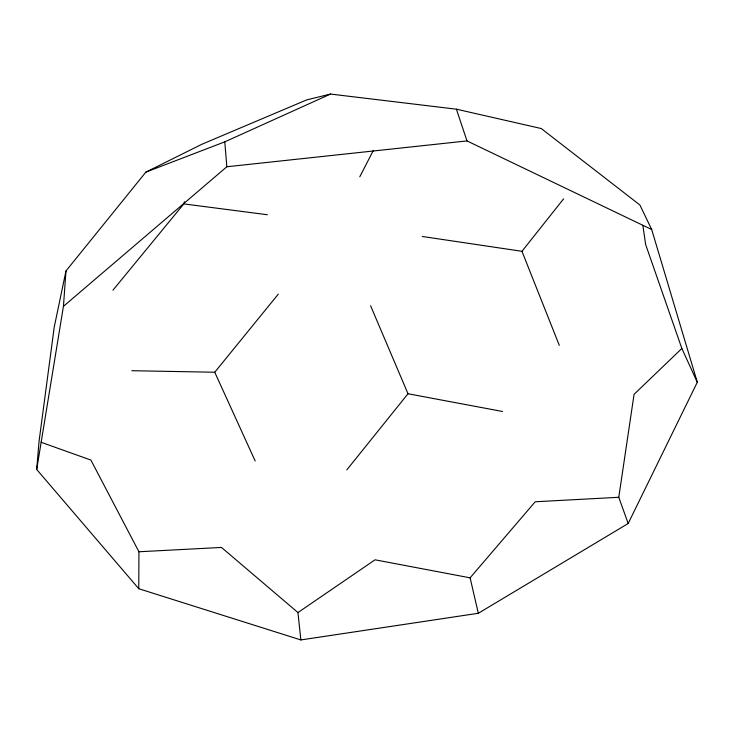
<?xml version="1.0" encoding="UTF-8"?>
<svg xmlns="http://www.w3.org/2000/svg" width="734" height="734" viewBox="0 0 734 734"><rect width="100%" height="100%" fill="white"/><g stroke="black" fill="none" stroke-linecap="round" stroke-linejoin="round"><path stroke-width="1.1" d="M138.772 588.723L36.7 469.466L39.03 441.529L54.233 327.089L65.977 270.965L145.846 172.141L201.96 144.222L306.674 99.897L330.529 94.062L456.401 109.183L541.233 128.523L639.901 204.997L651.7 229.531L697.3 382.24L628.176 523.507L478.329 613.275L300.867 639.938L138.772 588.723L138.928 551.766L90.888 460.071L41.141 442.29M36.7 469.466L63.436 306.344L65.977 270.965M628.176 523.507L618.78 497.285L634.066 394.341L681.849 348.476L645.636 244.495L642.856 225.31M112.935 290.196L183.794 203.896L184.454 201.731M359.788 176.766L373.377 150.397M422.233 236.467L521.966 251.303L563.584 198.859M346.824 469.861L408.003 393.754L370.597 305.757M131.854 370.707L214.75 372.239L278.324 294.086M478.329 613.275L470.109 577.832L535.205 501.772L618.78 497.285M63.436 306.344L226.843 166.756L466.989 140.919L651.7 229.531M300.867 639.938L297.949 612.56L375.046 559.813L470.109 577.832M145.846 172.141L224.778 141.855L330.529 94.062M138.928 551.766L221.494 547.436L297.949 612.56M183.794 203.896L267.387 214.741M408.003 393.754L502.533 411.48M681.849 348.476L697.3 382.24M214.75 372.239L255.193 461.025M521.966 251.303L559.29 345.338M456.401 109.183L466.989 140.919M224.778 141.855L226.843 166.756"/></g></svg>
